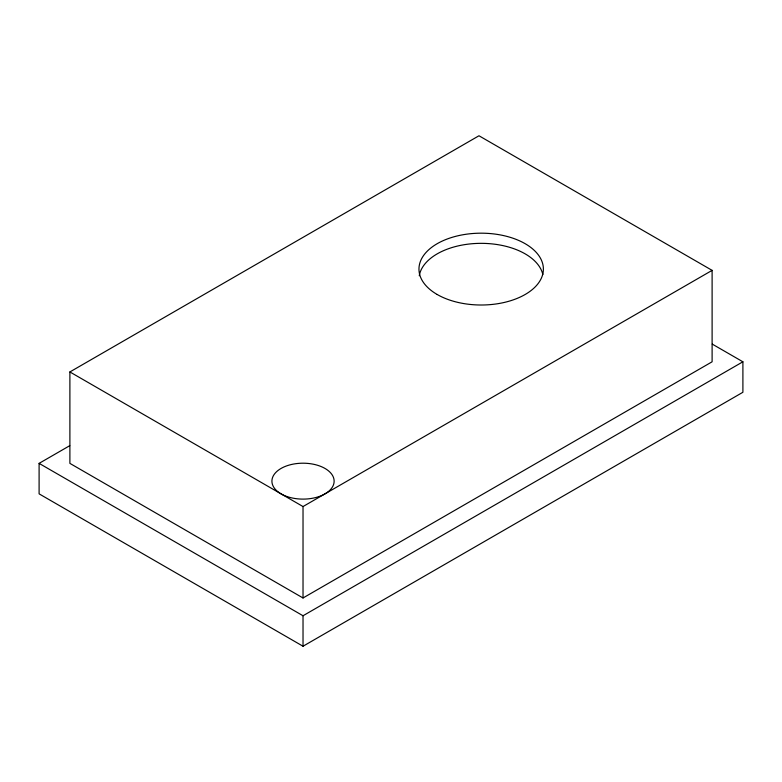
<?xml version="1.0" encoding="UTF-8"?>
<svg xmlns="http://www.w3.org/2000/svg" width="782" height="782" viewBox="0 0 782 782"><rect width="100%" height="100%" fill="white"/><g stroke="black" fill="none" stroke-linecap="round" stroke-linejoin="round"><path stroke-width="1.17" d="M69.891 371.949L478.975 135.765L712.109 270.367L712.109 361.792L303.025 597.976L69.891 463.374L69.891 371.949L303.025 506.55L712.109 270.367M712.285 344.119L742.9 361.792L742.9 392.271L303.025 646.235L39.1 493.853L39.1 463.374L69.764 445.672M39.1 463.374L303.025 615.757L742.9 361.792M303.025 506.55L303.025 597.976M303.025 615.757L303.025 646.235M419.269 275.743A62.208 35.913 0 0 1 480.148 243.349A62.208 35.913 0 0 1 542.855 274.57M287.473 496.707A31.104 17.957 0 0 0 334.129 481.155A31.104 17.957 0 0 0 287.473 465.603A31.104 17.957 0 0 0 287.473 496.707M437.187 294.491A62.208 35.913 0 0 0 541.261 278.392A62.208 35.913 0 0 0 465.075 234.405A62.208 35.913 0 0 0 437.187 294.491"/></g></svg>
